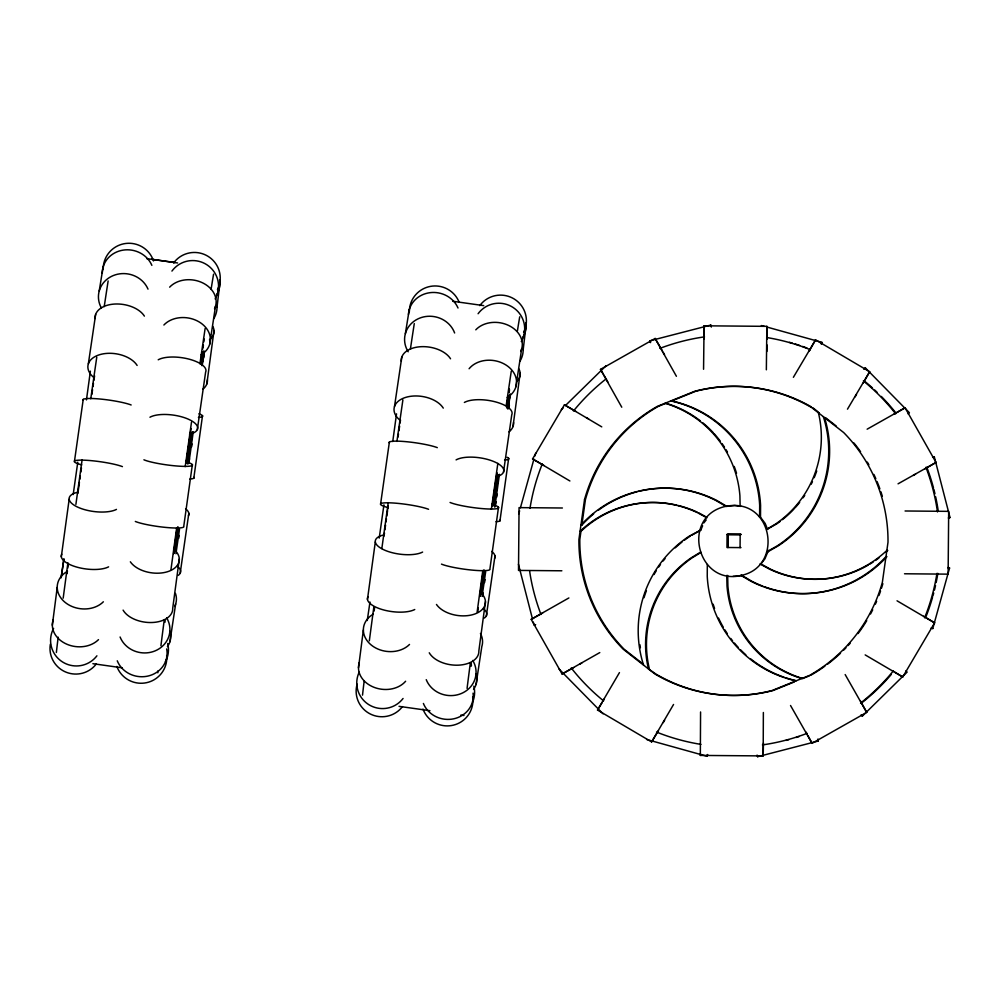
<?xml version="1.0" encoding="UTF-8"?>
<svg xmlns="http://www.w3.org/2000/svg" width="1000" height="1000" viewBox="0 0 1000 1000"><rect width="100%" height="100%" fill="white"/><g stroke="black" fill="none" stroke-linecap="round" stroke-linejoin="round"><path stroke-width="1.5" d="M703.562 369.263L704.075 325.8L766.85 326.35L766.963 339.338M766.35 369.812L766.85 326.35M704.175 338.8L704.075 325.8M707.312 564.538L707.25 576.438A113.025 113.025 0 0 0 796.087 680.837M766.938 344.875L766.888 351.463M727.862 547.5L727.975 534.4L741.075 534.4M740.062 547.612L740.175 534.5M763.45 742.987L763.175 755.913L700.337 755.425L700.575 711.963M763.363 712.5L763.175 755.913M700.462 753.575L700.337 755.425M191.8 432.775L187.85 462.975M497.95 475.438L493.988 505.637M188.888 451.538L189.325 447.837A104.975 0.925 -82 0 0 186.513 461.975M495.037 494.2L495.462 490.5A104.975 0.925 -82 0 0 492.463 505.975M190.987 437.713L191.513 433.237M217.05 306.9L219.875 283.1M497.125 480.375L497.663 475.9M523.2 349.562L526.025 325.763M52.337 625.188L57.225 587.337M358.488 667.85L363.363 630M179.3 558.938L172.712 608.275A25.762 15.7 7.6 0 1 152.025 622.513A25.762 15.7 7.6 0 1 123.1 610.125M206.85 383.913L214.013 330.513M485.45 601.6L478.85 650.938A25.762 15.7 7.6 0 1 458.175 665.175A25.762 15.7 7.6 0 1 429.25 652.788M513 426.575L520.15 373.175M61.312 556.737L69.162 499.288M86.45 399.9L90.388 371.175M367.463 599.4L375.312 541.95M392.75 441.525L396.538 413.837M80.862 472.013L81.45 467.9M186.238 462.537L187.938 450.513A154.55 1.363 -82 0 1 191.062 428.537M190.45 443.7L192.075 432.025M188.837 463.387L190.65 450.538A154.55 1.363 -82 0 0 193.263 431.675M192.362 464.637L183.762 526.287A25.762 3.388 7.9 0 1 165.162 527.362A25.762 3.388 7.9 0 1 135.325 521.45M193.8 478.212L202.512 415.688M386.825 516.05L387.587 510.562M388.237 505.938L387.812 509.025A104.975 0.925 -82 0 1 388.237 506.213M492.388 505.2L494.075 493.175A154.55 1.363 -82 0 1 496.987 472.762M496.6 486.362L498.025 476.15M494.988 506.05L496.8 493.2A154.55 1.363 -82 0 0 499.412 474.338M498.5 507.3L489.913 568.95A25.762 3.388 7.9 0 1 471.3 570.025A25.762 3.388 7.9 0 1 441.475 564.113M499.95 520.875L508.663 458.35M676.85 505.175A104.975 104.963 0 0 0 580.962 531.325L579.812 539.55A154.55 154.55 0 0 0 624.125 649.225L643.263 664.175M741.05 506.375L734.663 505.475L726.05 506.413L715.775 500.412A113.025 113.025 0 0 0 580.938 525.15L581.838 525.15L585.425 499.6A154.55 154.55 0 0 1 658.25 406.388L665.95 403.275A104.975 104.963 0 0 1 700.312 420.85M74.5 461.062L83.225 399.412M73.188 494.562L77.775 462.2M380.637 503.725L389.375 442.075M379.212 538.088L383.925 504.862M187.225 463.025L191.388 435.725M493.375 505.688L497.537 478.387M197.325 429.6L205.613 372.163A25.762 9.825 8.2 0 0 189 359.125A25.762 9.825 8.2 0 0 158.225 359.787M180.188 573.237L188.837 513.25M503.475 472.262L511.75 414.825A25.762 9.825 8.2 0 0 495.15 401.788A25.762 9.825 8.2 0 0 464.375 402.45M486.337 615.9L494.975 555.913M88.362 363.787L95.638 314.462M61.1 577.863L63.825 559.362M61.2 577.288L63.938 558.787M394.513 406.45L401.788 357.125M367.25 620.525L369.975 602.025M188.988 454.675L189.988 448.038A104.975 0.925 -82 0 0 192.3 432.5M209.737 344.125L215.5 306.275M169.887 641.85L175.65 604M495.138 497.35L496.138 490.7A104.975 0.925 -82 0 0 498.45 475.163M515.887 386.788L521.65 348.938M476.037 684.513L481.8 646.663A25.762 20.412 8.7 0 0 480.45 633.45M202.712 349.062L203.35 344.963A104.975 0.925 -82 0 1 203.125 347.25M203.837 341.875L204.275 339.038M508.862 391.725L509.288 388.988M99.213 290.988L103.062 267.2M405.363 333.65L409.212 309.862M646.587 739.463L707.025 756.287L707.412 754.663M821.438 344.062L821.862 342.325L767.225 327.137M519.6 510.788L518.9 513.763M520.413 507.837L533.925 459.137M534.738 456.188L535.675 453.25M865.175 654.9L902.75 676.963L894.287 671.862M932.788 628.538L931.112 628.05L932.775 628.55L949.562 568.025L947.887 567.55M902.75 676.963L934.625 622.837L923.65 616.275M707.087 756.237L707.625 754.5M821.312 343.9L821.862 342.325M691.75 535.237L700.8 530.075L702.625 525.788M768.487 550.363L764.875 558.875L760.9 563.95L760 563.95L769.287 569.025A104.975 104.963 0 0 0 886.838 550.45L887.738 550.462A104.975 104.963 0 0 1 885.625 552.413M862.362 716.075L861.162 714.788L862.35 716.112L907.125 672.1L905.888 670.9M658.438 730.725L651.625 741.912L597.525 710.05L619.45 672.6M651.625 741.912L673.55 704.463M863.288 382.925L869.663 371.725L815.562 339.862L809.2 351.05M793.375 377.312L815.562 339.862M847.475 409.175L869.663 371.725M569.888 480.975L532.575 458.913L564.438 404.812L575.85 411.413M663.25 722.6L664.625 720.275M855.125 396.838L856.488 394.525M790.525 705.487L812.05 743.312L866.7 712.4L860.525 701.087M602.837 701.388L604.338 698.863M602.225 702.412L597.525 710.05M703.838 522.925L706.225 519.875M757.087 755.1L757.613 756.675M757.562 756.725L818.35 741.012L818 739.212M864.163 369.225L865.375 367.925L864.125 369.113M561.312 409.725L563.4 407.537M565.588 405.387L606.087 365.712M908.125 413.888L909.388 412.713L865.375 367.925M700.212 552.35L691.175 557.85A104.975 104.963 0 0 0 648.475 668.95L655.913 674.062A154.55 154.55 0 0 0 773.05 690.525L794.163 681.988M701.112 552.362L692.075 557.863A104.975 104.963 0 0 0 649.375 668.95M819.325 412.837L818.438 412.825A104.975 104.963 0 0 1 775.738 523.925L766.7 529.425L776.637 523.938A104.975 104.963 0 0 0 780.138 521.425M573.625 667.6L562.087 674L531.175 619.35L568.875 597.95M562.087 674L599.788 652.588M924.925 468.825L936.025 462.45L905.1 407.775L894.013 414.175M867.138 429.188L905.1 407.775M766.625 552.45L778.25 545.825A113.025 113.025 0 0 0 824.688 418.088M898.05 483.825L936.025 462.45M621.763 407.212L600.487 369.375L655.138 338.462L662.475 351.037M913.238 475.462L915.575 474.137M579.587 664.237L581.862 662.95M542.7 612.95L531.287 619.325M559.05 669.038L603.062 713.812M802.763 678.512L809.175 675.925M934.275 456.725L932.6 457.175L934.275 456.712L950 517.513L948.312 517.962L950 517.5M533.3 622.112L534.062 625.075L535.638 624.65M650.35 342.413L649.987 340.775L710.775 325.062L711.35 326.85M518.45 564.275L532.525 619.15M733.15 576.3C785.625 575.138 775.788 495.037 724.587 506.6C680.325 517.55 697.513 586.438 741.762 575.363L752.038 581.375A113.025 113.025 0 0 0 762.913 586.2M726.963 534.5L741.075 534.513L727.075 534.388L726.963 547.487L740.962 547.612M665.95 403.275L665.05 403.263A104.975 104.963 0 0 1 739.912 495.788L740.15 506.362M562.4 508L519.062 507.625L518.513 570.413L561.85 570.788M905.075 510.988L948.675 511.362L948.125 574.15L904.525 573.775M700.8 530.075L689.562 535.962A113.025 113.025 0 0 0 643.562 665.113M580.962 531.325L580.075 531.325A104.975 104.963 0 0 1 697.625 512.75L706.912 517.825M767.913 551.712L767.013 551.7L777.35 545.812A113.025 113.025 0 0 0 823.35 416.662M741.762 575.363L740.875 575.35L751.137 581.362A113.025 113.025 0 0 0 885.975 556.625L886.875 556.638A113.025 113.025 0 0 1 764.3 586.712M452.8 301.275L483.725 305.625M151.775 259.275L174.963 262.538M146.65 258.612L177.575 262.962M399.038 706.35L429.95 710.7M460.875 715.05L463.963 715.475M92.888 663.688L122.263 667.825M947.875 567.6L949.562 568.05M764.275 326.312L761.363 325.55M532.575 458.913L543.987 465.513M698.525 512.75L706.488 517.112M760.9 563.95L770.188 569.038A104.975 104.963 0 0 0 868.225 565.087M934.613 622.863L897.038 600.8M601.763 426.875L564.438 404.812M726.938 506.425L716.675 500.412A113.025 113.025 0 0 0 638.538 491.413M600.487 369.375L603.25 373.963M586.325 417.562L588.65 418.925M812.788 407.725L818.238 411.987M825.438 417.612L836.213 426.025M649.987 340.775L650.562 342.575M759.613 516.075L765.175 523.45L767.6 529.438M866.7 712.4L845.163 674.562M676.413 376.287L655.138 338.462M603.85 375.012L607.837 381.962M663.213 352.312L664.5 354.588M805.875 732.013L807.3 734.562M807.887 735.6L812.087 743.263M817.875 739.375L818.35 741.012M710.775 325.062L711.137 326.688M727.663 575.413L727.9 586A104.975 104.963 0 0 0 802.763 678.512M726.762 575.413L727 585.988A104.975 104.963 0 0 0 801.862 678.512M727.975 534.4L727.975 547.487M94.138 377.8A25.762 15.662 8.4 0 1 100.025 354.575A25.762 15.662 8.4 0 1 137.125 365.45M95.175 318.525A25.762 15.662 8.4 0 1 115.013 304.025A25.762 15.662 8.4 0 1 144.388 316.125M216.8 303.788A25.762 23.812 6.8 0 1 213.7 318.775M219.638 279.988A25.762 23.812 6.8 0 1 216.525 294.975M193.925 477.337A25.762 3.388 7.9 0 1 189.825 479.05M198.925 413.8A25.762 3.388 7.9 0 1 198.412 417.4M169.675 631.225A25.762 20.412 8.7 0 1 167.438 646.688M175.438 593.375A25.762 20.412 8.7 0 1 174.625 606.5M173.55 548.95A25.762 15.7 7.6 0 1 167.162 571.838A25.762 15.7 7.6 0 1 130.338 561.8M207.413 379.85A25.762 15.7 7.6 0 1 202.862 389.225M212.825 326.362A25.762 15.7 7.6 0 1 209.45 339.888M166.663 648.925A25.762 23.812 6.8 0 1 148.275 675.987A25.762 23.812 6.8 0 1 117.263 660.8M166.625 617.788A25.762 23.812 6.8 0 1 155.037 650.913A25.762 23.812 6.8 0 1 120.087 637M177.338 566.188A25.762 9.825 8.2 0 1 178.113 575.438M185.613 508.75A25.762 9.825 8.2 0 1 188.475 515.788M185.637 461.712A25.762 3.388 7.9 0 1 181.287 466.287A25.762 3.388 7.9 0 1 143.912 459.8M56.375 652.475A206.075 1.812 -82 0 1 58.175 637.175M63.188 598.15A206.075 1.812 -82 0 1 67.912 562.788M75.9 504.363A206.075 1.812 -82 0 1 82.088 459.975M90.763 398.762A206.075 1.812 -82 0 1 96.762 357.225M104.225 306.637A206.075 1.812 -82 0 1 108.138 280.938M204.237 354.888A206.075 1.812 -82 0 1 203.837 357.837M192.037 443.888A206.075 1.812 -82 0 1 191.625 446.887M179.1 535.425A206.075 1.812 -82 0 1 178.675 538.4M157.812 672.812A206.075 1.812 -82 0 1 157.975 670.938M160.925 645.7A206.075 1.812 -82 0 1 164.237 620M170.987 569.4A206.075 1.812 -82 0 1 176.675 527.863M185.2 466.637A206.075 1.812 -82 0 1 191.488 422.25M199.913 363.837A206.075 1.812 -82 0 1 205.125 328.488M211.075 289.462A206.075 1.812 -82 0 1 213.575 274.175M204.05 351.675A154.55 1.363 -82 0 1 202.362 364.562M179.525 529.087A154.55 1.363 -82 0 1 175.938 553.75M164.988 622.238A154.55 1.363 -82 0 1 165.15 620.325M173.637 553.725A154.55 1.363 -82 0 1 176.988 529.05M200.613 363.013A154.55 1.363 -82 0 1 202.312 351.662M67.062 573.65A154.55 1.363 -82 0 1 67.425 570.9M67.8 568.05A154.55 1.363 -82 0 1 68.375 563.625M77.888 493.413A154.55 1.363 -82 0 1 79.412 482.413M79.85 479.263A154.55 1.363 -82 0 1 80.288 476.125M91.875 394.4A154.55 1.363 -82 0 1 92.562 389.675M93.012 386.538A154.55 1.363 -82 0 1 93.462 383.45M93.912 380.387A154.55 1.363 -82 0 1 94.575 375.863M189.5 458.75A104.975 0.925 -82 0 1 188.85 463.113M202.613 351.812A104.975 0.925 -82 0 1 201.112 363.8M103.238 268.788A25.762 25.538 4.1 0 1 153.5 260.95M203.912 350.95A104.975 0.925 -82 0 1 201.95 365.062M202.65 352.887A113.025 0.988 -82 0 1 201.262 363.938M174.412 551.825A104.975 0.925 -82 0 1 177.975 527M174.112 553.325A113.025 0.988 -82 0 1 177.825 527.137M186.312 462.762A113.025 0.988 -82 0 1 190.55 435.163M203.912 351.362A113.025 0.988 -82 0 1 201.938 365.662M192.463 432.512A113.025 0.988 -82 0 1 187.825 464.125M175.087 551.413A113.025 0.988 -82 0 1 178.263 528.05M175.263 551.3A104.975 0.925 -82 0 1 178.425 528.125M163.888 325.012A25.762 20.412 8.7 0 1 202.262 324.087A25.762 20.412 8.7 0 1 201.05 354.837M169.65 287.162A25.762 20.412 8.7 0 1 202.575 282.825A25.762 20.412 8.7 0 1 214.525 308.788M166.675 655.537A25.762 25.538 11.8 0 1 116.85 666.438M167.688 643.475A25.762 25.538 11.8 0 1 165.475 661.65M171.938 271.075A25.762 25.538 11.8 0 1 206.775 264.7A25.762 25.538 11.8 0 1 215.138 298.913M173.625 262.962A25.762 25.538 11.8 0 1 207.9 256.238A25.762 25.538 11.8 0 1 217.463 289.637M96.325 663.938A25.762 25.538 4.1 0 1 50.388 644.075M96.912 655.812A25.762 25.538 4.1 0 1 62.5 661.95A25.762 25.538 4.1 0 1 53.6 628.4M149.95 417.225A25.762 9.825 8.2 0 1 187.987 419.025A25.762 9.825 8.2 0 1 189.525 434.25M108.6 566.85A25.762 9.887 7.8 0 1 77.438 567.275A25.762 9.887 7.8 0 1 61.775 554.2M116.463 509.4A25.762 9.887 7.8 0 1 78.15 507.337A25.762 9.887 7.8 0 1 77.925 492.188M98.488 639.637A25.762 20.45 7.3 0 1 66.8 644.2A25.762 20.45 7.3 0 1 53.175 619.913M103.362 601.788A25.762 20.45 7.3 0 1 64.85 602.163A25.762 20.45 7.3 0 1 67.15 571.475M81.737 464.888A25.762 3.337 8.1 0 1 84.712 460.2A25.762 3.337 8.1 0 1 122.425 466.625M83.225 400.288A25.762 3.337 8.1 0 1 100.862 399.1A25.762 3.337 8.1 0 1 131.15 404.975M101.4 308.012A25.762 23.788 9.2 0 1 113.35 275.538A25.762 23.788 9.2 0 1 148.012 289.137M102.287 273.363A25.762 23.788 9.2 0 1 122.963 250.15A25.762 23.788 9.2 0 1 151.862 265.35M400.288 420.462A25.762 15.662 8.4 0 1 406.175 397.238A25.762 15.662 8.4 0 1 443.275 408.113M401.325 361.188A25.762 15.662 8.4 0 1 421.15 346.688A25.762 15.662 8.4 0 1 450.538 358.787M522.95 346.45A25.762 23.812 6.8 0 1 519.837 361.438M525.788 322.65A25.762 23.812 6.8 0 1 522.675 337.638M500.075 520A25.762 3.388 7.9 0 1 495.975 521.712M507.05 457.262A25.762 3.388 7.9 0 1 504.562 460.062M475.825 673.888A25.762 20.412 8.7 0 1 473.575 689.35M479.688 591.613A25.762 15.7 7.6 0 1 473.312 614.5A25.762 15.7 7.6 0 1 436.475 604.462M513.562 422.512A25.762 15.7 7.6 0 1 509.012 431.887M518.975 369.025A25.762 15.7 7.6 0 1 517.325 380.925M473.062 693.138A25.762 23.812 6.8 0 1 453.6 718.838A25.762 23.812 6.8 0 1 423.4 703.462M472.762 660.45A25.762 23.812 6.8 0 1 461.188 693.575A25.762 23.812 6.8 0 1 426.238 679.663M483.488 608.85A25.762 9.825 8.2 0 1 484.263 618.1M491.763 551.413A25.762 9.825 8.2 0 1 494.625 558.45M491.788 504.375A25.762 3.388 7.9 0 1 487.438 508.95A25.762 3.388 7.9 0 1 450.062 502.463M362.525 695.138A206.075 1.812 -82 0 1 364.15 681.2M369.338 640.812A206.075 1.812 -82 0 1 373.85 606.975M381.838 548.562A206.075 1.812 -82 0 1 388.237 502.638M396.912 441.425A206.075 1.812 -82 0 1 402.9 399.888M410.363 349.3A206.075 1.812 -82 0 1 414.288 323.6M509.375 405.012A206.075 1.812 -82 0 1 508.963 408.062M497.137 494.075A206.075 1.812 -82 0 1 496.712 497.113M496.075 501.688A206.075 1.812 -82 0 1 495.637 504.75M485.025 579.575A206.075 1.812 -82 0 1 484.6 582.537M483.113 592.9A206.075 1.812 -82 0 1 482.638 596.138M467.075 688.363A206.075 1.812 -82 0 1 470.375 662.663M477.137 612.062A206.075 1.812 -82 0 1 482.812 570.525M491.35 509.3A206.075 1.812 -82 0 1 497.85 463.387M506.287 404.975A206.075 1.812 -82 0 1 511.275 371.15M517.438 330.763A206.075 1.812 -82 0 1 519.712 316.837M510.188 394.338A154.55 1.363 -82 0 1 508.512 407.225M485.662 571.75A154.55 1.363 -82 0 1 482.088 596.413M471.488 664.9A154.55 1.363 -82 0 1 471.3 662.987M477.8 611.225A154.55 1.363 -82 0 1 478.237 607.962M479.787 596.388A154.55 1.363 -82 0 1 483.137 571.712M506.525 407.2A154.55 1.363 -82 0 1 508.263 395.662M373.95 610.712A154.55 1.363 -82 0 1 374.325 607.788M384.038 536.087A154.55 1.363 -82 0 1 384.475 532.95M384.9 529.8A154.55 1.363 -82 0 1 385.562 525.087M386 521.938A154.55 1.363 -82 0 1 386.438 518.787M398.025 437.062A154.55 1.363 -82 0 1 398.488 433.9M398.938 430.763A154.55 1.363 -82 0 1 399.613 426.112M400.062 423.05A154.55 1.363 -82 0 1 400.5 420.025M495.637 501.425A104.975 0.925 -82 0 1 494.787 507.188M409.387 311.45A25.762 25.538 4.1 0 1 459.188 302.35M509.275 389.913A104.975 0.925 -82 0 1 509.038 392.125M508.625 395.613A104.975 0.925 -82 0 1 507.088 407.825M509.875 395.012A104.975 0.925 -82 0 1 507.9 409.15M509.5 389.613A113.025 0.988 -82 0 1 509.25 391.825M508.8 395.55A113.025 0.988 -82 0 1 507.2 408.212M480.763 593.088A104.975 0.925 -82 0 1 483.688 572.65M480.262 595.988A113.025 0.988 -82 0 1 483.975 569.8M374.15 610.862A113.025 0.988 -82 0 1 374.55 607.987M492.45 505.425A113.025 0.988 -82 0 1 497.388 473.65M510.062 394.025A113.025 0.988 -82 0 1 508.088 408.325M498.612 475.175A113.025 0.988 -82 0 1 494.175 505.438M481.238 594.075A113.025 0.988 -82 0 1 484.412 570.712M481.413 593.962A104.975 0.925 -82 0 1 484.562 570.788M469.1 368.738A25.762 20.412 8.7 0 1 507.788 366.262A25.762 20.412 8.7 0 1 507.2 397.5M475.788 329.825A25.762 20.412 8.7 0 1 508.725 325.487A25.762 20.412 8.7 0 1 520.675 351.45M472.663 696.862A25.762 25.538 11.8 0 1 423 709.1M473.837 686.137A25.762 25.538 11.8 0 1 472.762 701.875M478.088 313.738A25.762 25.538 11.8 0 1 512.925 307.362A25.762 25.538 11.8 0 1 521.287 341.575M479.775 305.625A25.762 25.538 11.8 0 1 514.05 298.9A25.762 25.538 11.8 0 1 523.612 332.3M402.475 706.6A25.762 25.538 4.1 0 1 357.137 684.137M403.062 698.475A25.762 25.538 4.1 0 1 359.15 672.262M456.087 459.888A25.762 9.825 8.2 0 1 494.137 461.688A25.762 9.825 8.2 0 1 495.675 476.912M414.75 609.513A25.762 9.887 7.8 0 1 383.587 609.938A25.762 9.887 7.8 0 1 367.925 596.862M422.612 552.062A25.762 9.887 7.8 0 1 384.3 550A25.762 9.887 7.8 0 1 384.075 534.85M405.613 681.25A25.762 20.45 7.3 0 1 373.713 687.188A25.762 20.45 7.3 0 1 359.325 662.575M409.513 644.45A25.762 20.45 7.3 0 1 371 644.825A25.762 20.45 7.3 0 1 373.3 614.138M387.875 507.55A25.762 3.337 8.1 0 1 390.863 502.875A25.762 3.337 8.1 0 1 428.562 509.288M389.375 442.95A25.762 3.337 8.1 0 1 407.013 441.763A25.762 3.337 8.1 0 1 437.3 447.638M408.2 351.763A25.762 23.788 9.2 0 1 419.5 318.2A25.762 23.788 9.2 0 1 454.625 332.975M408.462 314.475A25.762 23.788 9.2 0 1 429.925 292.688A25.762 23.788 9.2 0 1 458.013 308.012M789.412 342.312A206.075 206.062 -89.5 0 1 792.35 343.15M795.288 344.038A206.075 206.062 -89.5 0 1 799.675 345.45M802.6 346.45A206.075 206.062 -89.5 0 1 806.95 348.038M865.45 381.9A206.075 206.062 -89.5 0 1 872.463 387.962M874.737 390.05A206.075 206.062 -89.5 0 1 876.975 392.15M881.325 396.45A206.075 206.062 -89.5 0 1 895.6 412.587M926.825 467.3A206.075 206.062 -89.5 0 1 933.462 487.825M933.85 489.3A206.075 206.062 -89.5 0 1 934.95 493.75M935.625 496.737A206.075 206.062 -89.5 0 1 938.15 510.4M937.837 573.4A206.075 206.062 -89.5 0 1 936.162 582.537M935.525 585.55A206.075 206.062 -89.5 0 1 934.475 590.037M933.713 593.013A206.075 206.062 -89.5 0 1 932.925 595.962M932.513 597.425A206.075 206.062 -89.5 0 1 926.087 616.388M891.35 674.362A206.075 206.062 -89.5 0 1 861.438 703.1M799.2 736.5A206.075 206.062 -89.5 0 1 796.263 737.45M788.9 739.613A206.075 206.062 -89.5 0 1 785.95 740.4M767.487 337.65A206.075 206.062 -89.5 0 1 810.387 349.712M863.35 380.913A206.075 206.062 -89.5 0 1 895.662 413.8M925.938 467.287A206.075 206.062 -89.5 0 1 937.475 511.925M936.938 573.4A206.075 206.062 -89.5 0 1 924.625 617.825M893.425 670.788A206.075 206.062 -89.5 0 1 860.55 703.1M807.05 733.363A206.075 206.062 -89.5 0 1 762.412 744.912M700.95 744.375A206.075 206.062 -89.5 0 1 656.525 732.062M603.562 700.863A206.075 206.062 -89.5 0 1 571.25 667.975M540.988 614.475A206.075 206.062 -89.5 0 1 529.663 571.375M529.975 508.375A206.075 206.062 -89.5 0 1 542.288 463.95M573.488 410.988A206.075 206.062 -89.5 0 1 606.375 378.675M659.862 348.4A206.075 206.062 -89.5 0 1 704.5 336.863M882.862 583.675A154.55 154.55 0 0 1 881.513 588.125M880.537 591.075A154.55 154.55 0 0 1 878.95 595.475M876.625 601.287A154.55 154.55 0 0 1 875.362 604.15M872.7 609.8A154.55 154.55 0 0 1 870.55 613.95M866.737 620.662A154.55 154.55 0 0 1 858.05 633.562M850.15 643.263A154.55 154.55 0 0 1 848.062 645.575M845.938 647.837A154.55 154.55 0 0 1 843.775 650.037M840.462 653.263A154.55 154.55 0 0 1 827.362 664.325M824.85 666.175A154.55 154.55 0 0 1 810.462 675.413M811.462 406.95A154.55 154.55 0 0 0 695.662 391.275L671.725 400.938A113.025 113.025 0 0 1 760.575 505.35L760.5 517.238L759.6 517.238L759.675 505.337A113.025 113.025 0 0 0 670.825 400.925M853.913 442.962A154.55 154.55 0 0 1 860.55 451.675M867.325 462.113A154.55 154.55 0 0 1 868.863 464.787M873.875 474.412A154.55 154.55 0 0 1 875.825 478.663M877.062 481.55A154.55 154.55 0 0 1 879.875 488.837M880.9 491.788A154.55 154.55 0 0 1 882.312 496.238M795.537 680.525A113.025 113.025 0 0 1 785.5 677.712M784.1 677.237A113.025 113.025 0 0 1 750.387 658.662M745.837 654.825A113.025 113.025 0 0 1 740.45 649.688M738.388 647.55A113.025 113.025 0 0 1 734.438 643.088M732.562 640.788A113.025 113.025 0 0 1 730.738 638.438M727.288 633.587A113.025 113.025 0 0 1 724.862 629.837M723.325 627.288A113.025 113.025 0 0 1 718.512 618.062M714.562 608.425A113.025 113.025 0 0 1 713.138 604.188M702.562 422.638A104.975 104.963 0 0 1 713.05 432.463M714.013 433.525A104.975 104.963 0 0 1 720.4 441.3M722.087 443.638A104.975 104.963 0 0 1 724.488 447.212M726.012 449.663A104.975 104.963 0 0 1 727.463 452.137M734.2 466.438A104.975 104.963 0 0 1 736.538 473.237M581.838 525.15A113.025 113.025 0 0 1 593.675 513.888M598.375 510.225A113.025 113.025 0 0 1 637.087 491.775M678.25 505.513A104.975 104.963 0 0 1 697.225 512.15M878.975 557.913A104.975 104.963 0 0 1 875.5 560.45M873.112 562.062A104.975 104.963 0 0 1 869.463 564.35M640.387 647.75A113.025 113.025 0 0 1 639.975 644.8M644.013 597.712A113.025 113.025 0 0 1 646.413 590.675M654.025 574.55A113.025 113.025 0 0 1 656.312 570.712M658.763 566.975A113.025 113.025 0 0 1 660.475 564.538M663.15 560.975A113.025 113.025 0 0 1 665.025 558.663M675.238 547.85A113.025 113.025 0 0 1 682 542.05M684.362 540.225A113.025 113.025 0 0 1 690.462 535.975M816.725 470.962A104.975 104.963 0 0 1 814.188 477.688M812.45 481.637A104.975 104.963 0 0 1 811.2 484.225M804.725 495.425A104.975 104.963 0 0 1 803.1 497.8M799.663 502.413A104.975 104.963 0 0 1 795.013 507.9M794.038 508.95A104.975 104.963 0 0 1 782.425 519.663M584.525 499.588L578.913 539.538A154.55 154.55 0 0 0 623.225 649.212L655.025 674.05A154.55 154.55 0 0 0 772.15 690.512L809.562 675.4A154.55 154.55 0 0 0 882.387 582.188L888 542.238A154.55 154.55 0 0 0 843.688 432.562L811.888 407.713A154.55 154.55 0 0 0 694.762 391.262L657.35 406.375A154.55 154.55 0 0 0 584.525 499.588"/></g></svg>
